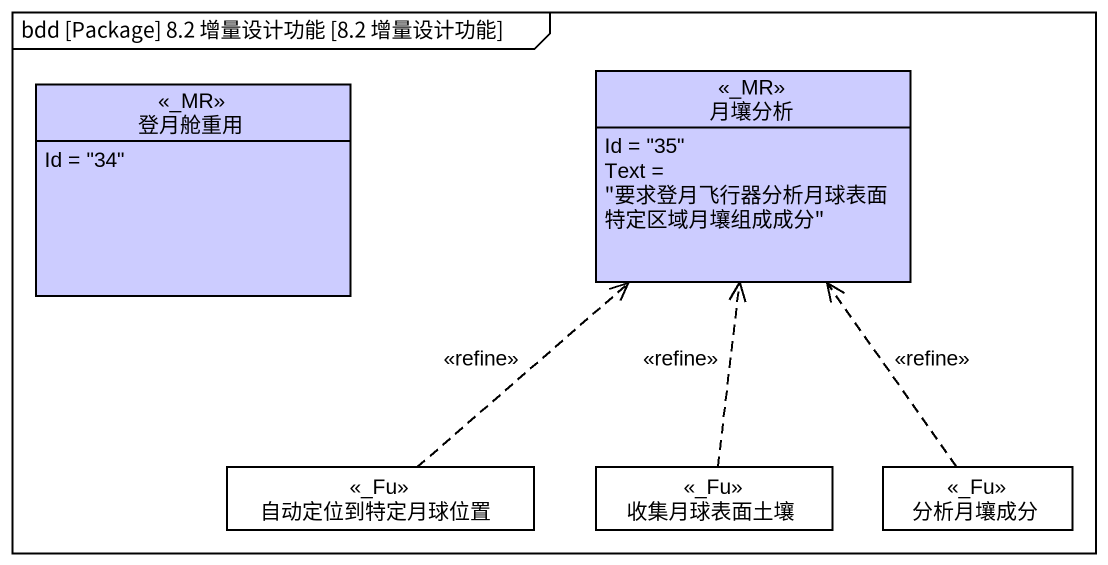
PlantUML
@startuml
mainframe bdd [Package] 8.2 增量设计功能 [8.2 增量设计功能]
hide circle
hide empty members
class 登月舱重用 <<_MR>> #CCCCFF {
  Id = "34"
}
class 月壤分析 <<_MR>> #CCCCFF {
  Id = "35"
  Text = "要求登月飞行器分析月球表面特定区域月壤组成成分"
}
class 自动定位到特定月球位置 <<_Fu>>
class 收集月球表面土壤 <<_Fu>>
class 分析月壤成分 <<_Fu>>
自动定位到特定月球位置 .up.> 月壤分析 : <<refine>>
收集月球表面土壤 .up.> 月壤分析 : <<refine>>
分析月壤成分 .up.> 月壤分析 : <<refine>>
@enduml
